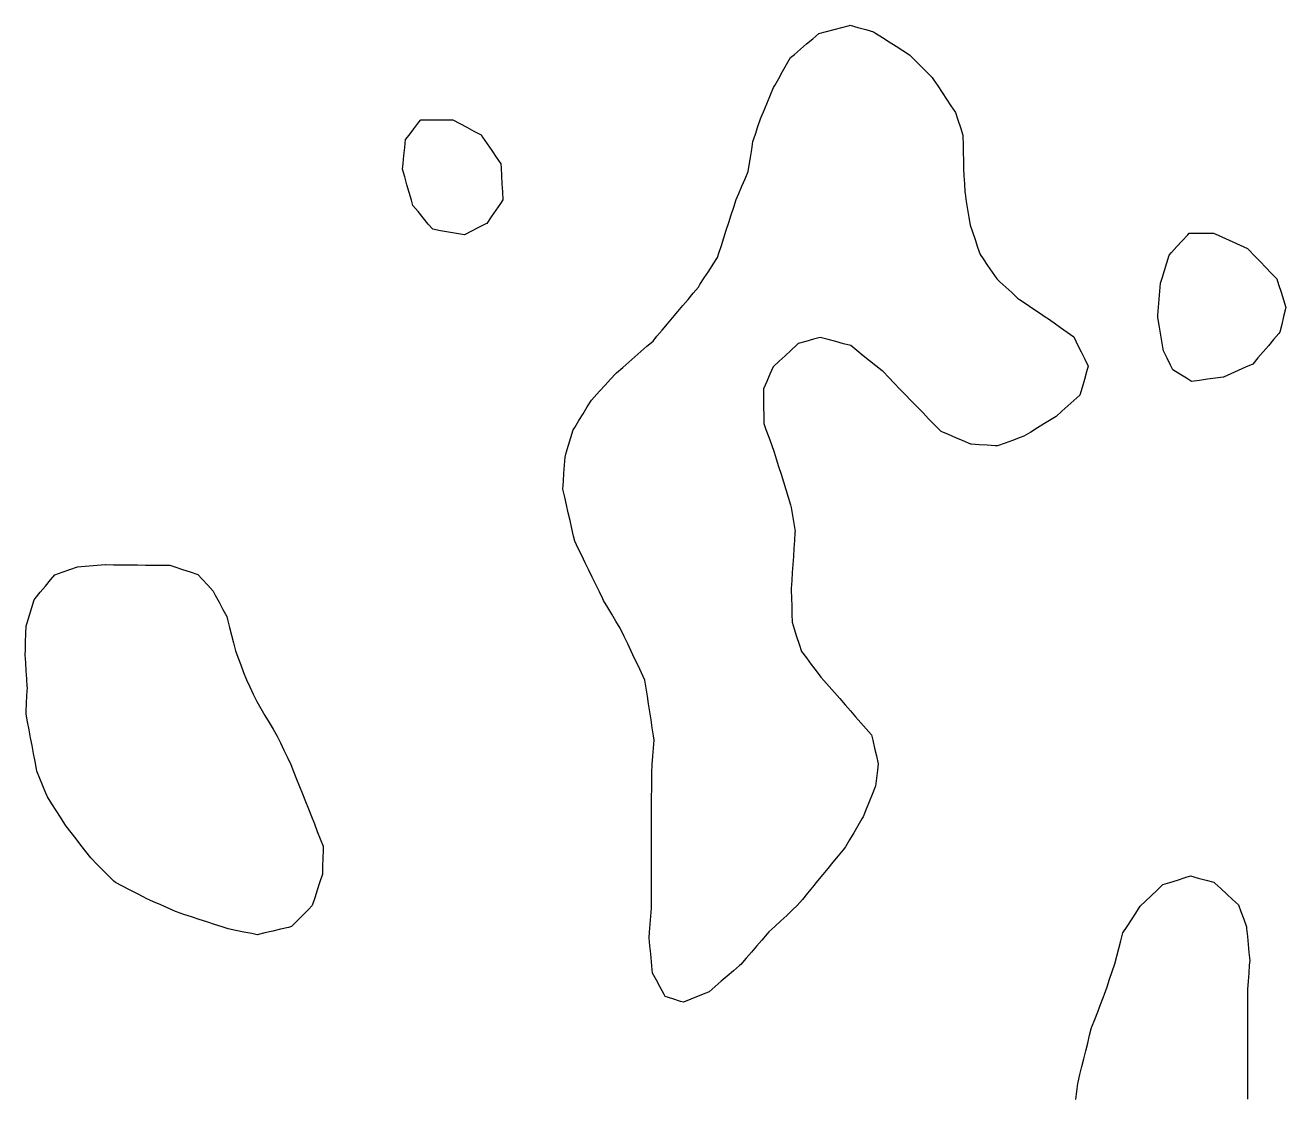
# Model space of a CAD drawing. Header units: millimetres. Extents: x 230 to 3347, y 514 to 5196.
# Drawn here: x 1375.4 to 1532.1, y 1778.9 to 1912.2 of the extents above; entities that cross this region are included whole.
import ezdxf

# ---------------------------------------------------------------- set-up
doc = ezdxf.new("R2010")
doc.units = ezdxf.units.MM
for name, color, linetype in [('ALL_HOLES', 1, 'Continuous'), ('OUTLINE_ISLAND_01_HOLE_24', 1, 'Continuous'), ('OUTLINE_ISLAND_01_HOLE_39', 1, 'Continuous'), ('OUTLINE_ISLAND_01_HOLE_45', 1, 'Continuous'), ('OUTLINE_ISLAND_01_HOLE_51', 1, 'Continuous'), ('OUTLINE_ISLAND_01_HOLE_54', 1, 'Continuous')]:
    doc.layers.add(name, color=color, linetype=linetype)

msp = doc.modelspace()

# ---------------------------------------------------------------- linework, layer by layer
at = {"layer": 'ALL_HOLES'}
for points in [[(1477.9541, 1912.1526), (1478.9156, 1911.8778), (1479.8771, 1911.6031), (1480.8387, 1911.3284), (1481.1182, 1911.1503), (1481.9616, 1910.6129), (1482.8049, 1910.0755), (1483.6482, 1909.5381), (1484.4916, 1909.0008), (1485.3349, 1908.4634), (1486.0342, 1907.7648), (1486.7417, 1907.0581), (1487.4492, 1906.3514), (1488.1567, 1905.6446), (1488.281, 1905.4556), (1488.8303, 1904.6199), (1489.3796, 1903.7843), (1489.9289, 1902.9487), (1490.4782, 1902.1131), (1491.0276, 1901.2775), (1491.3307, 1900.3786), (1491.6502, 1899.431), (1491.9697, 1898.4834), (1491.9737, 1898.3026), (1491.9954, 1897.3028), (1492.0172, 1896.3031), (1492.039, 1895.3033), (1492.0608, 1894.3035), (1492.1017, 1893.4282), (1492.1484, 1892.4293), (1492.1951, 1891.4304), (1492.231, 1891.212), (1492.3933, 1890.2253), (1492.5557, 1889.2385), (1492.718, 1888.2518), (1492.8803, 1887.265), (1493.1576, 1886.4528), (1493.4808, 1885.5064), (1493.8039, 1884.56), (1494.127, 1883.6137), (1494.4812, 1883.0948), (1495.0449, 1882.2688), (1495.6086, 1881.4429), (1496.1724, 1880.6169), (1496.569, 1880.2478), (1497.301, 1879.5665), (1498.0331, 1878.8852), (1498.7651, 1878.2039), (1499.0042, 1878.0431), (1499.8339, 1877.4849), (1500.6636, 1876.9267), (1501.4933, 1876.3686), (1502.323, 1875.8104), (1502.4916, 1875.6911), (1503.3078, 1875.1134), (1504.1241, 1874.5357), (1504.9403, 1873.958), (1505.7566, 1873.3803), (1505.7914, 1873.31), (1506.2353, 1872.4139), (1506.6792, 1871.5179), (1507.1232, 1870.6218), (1507.5671, 1869.7258), (1507.3596, 1869.0204), (1507.0773, 1868.0611), (1506.795, 1867.1018), (1506.5127, 1866.1424), (1505.7789, 1865.4836), (1505.0348, 1864.8156), (1504.2906, 1864.1475), (1503.5465, 1863.4795), (1502.9571, 1863.1167), (1502.1055, 1862.5926), (1501.2538, 1862.0685), (1500.4022, 1861.5444), (1499.5505, 1861.0203), (1499.0878, 1860.8518), (1498.1482, 1860.5096), (1497.2085, 1860.1675), (1496.2689, 1859.8253), (1495.9911, 1859.8423), (1494.9929, 1859.9033), (1493.9948, 1859.9643), (1492.9967, 1860.0252), (1492.9368, 1860.0508), (1492.0172, 1860.4435), (1491.0975, 1860.8362), (1490.1778, 1861.2289), (1489.2582, 1861.6216), (1489.1078, 1861.7752), (1488.4081, 1862.4897), (1487.7085, 1863.2042), (1487.0089, 1863.9187), (1486.3092, 1864.6332), (1485.6096, 1865.3477), (1485.5117, 1865.4498), (1484.8199, 1866.1719), (1484.1281, 1866.894), (1483.4363, 1867.6161), (1482.7445, 1868.3382), (1482.0527, 1869.0602), (1481.9168, 1869.1692), (1481.1364, 1869.7944), (1480.356, 1870.4197), (1479.5755, 1871.045), (1478.7951, 1871.6702), (1478.0147, 1872.2955), (1477.1241, 1872.5352), (1476.1585, 1872.7952), (1475.1928, 1873.0551), (1474.2272, 1873.315), (1473.3997, 1873.0852), (1472.4362, 1872.8176), (1471.4727, 1872.5499), (1471.3041, 1872.3923), (1470.5739, 1871.7091), (1469.8437, 1871.0259), (1469.1134, 1870.3427), (1468.3832, 1869.6595), (1467.9742, 1868.7518), (1467.5634, 1867.84), (1467.1526, 1866.9283), (1467.1562, 1866.6206), (1467.1676, 1865.6206), (1467.1791, 1864.6207), (1467.1905, 1863.6208), (1467.202, 1862.6208), (1467.479, 1861.8564), (1467.8197, 1860.9162), (1468.1604, 1859.976), (1468.5011, 1859.0358), (1468.7568, 1858.2122), (1469.0534, 1857.2571), (1469.3499, 1856.3021), (1469.6464, 1855.3471), (1469.9429, 1854.392), (1470.2394, 1853.437), (1470.5359, 1852.482), (1470.5923, 1852.1465), (1470.7582, 1851.1604), (1470.9241, 1850.1742), (1471.0901, 1849.1881), (1471.0818, 1849.064), (1471.0155, 1848.0662), (1470.9491, 1847.0684), (1470.8828, 1846.0706), (1470.8164, 1845.0728), (1470.75, 1844.075), (1470.6837, 1843.0772), (1470.6173, 1842.0794), (1470.6223, 1841.8908), (1470.6486, 1840.8912), (1470.6749, 1839.8915), (1470.7012, 1838.8919), (1470.7276, 1837.8922), (1470.9873, 1837.0827), (1471.2928, 1836.1305), (1471.5983, 1835.1783), (1471.9039, 1834.2261), (1472.5023, 1833.4393), (1473.1076, 1832.6433), (1473.7129, 1831.8474), (1474.3183, 1831.0514), (1474.676, 1830.6425), (1475.3346, 1829.89), (1475.9931, 1829.1374), (1476.6516, 1828.3848), (1477.3102, 1827.6323), (1477.9687, 1826.8797), (1478.6272, 1826.1272), (1479.2857, 1825.3746), (1479.9443, 1824.6221), (1480.6028, 1823.8695), (1480.7587, 1823.2016), (1480.9861, 1822.2278), (1481.2134, 1821.2539), (1481.4408, 1820.2801), (1481.3389, 1819.4654), (1481.2147, 1818.4731), (1481.0905, 1817.4809), (1481.0566, 1817.3969), (1480.6814, 1816.4699), (1480.3063, 1815.543), (1479.9312, 1814.616), (1479.5561, 1813.689), (1479.3983, 1813.4199), (1478.8926, 1812.5572), (1478.3869, 1811.6946), (1477.8811, 1810.8319), (1477.3754, 1809.9692), (1477.069, 1809.5949), (1476.4355, 1808.8211), (1475.802, 1808.0474), (1475.1686, 1807.2736), (1474.5351, 1806.4998), (1473.9017, 1805.7261), (1473.2682, 1804.9523), (1472.6347, 1804.1785), (1472.0013, 1803.4047), (1471.3678, 1802.631), (1470.7867, 1802.0944), (1470.052, 1801.4161), (1469.3173, 1800.7377), (1468.5825, 1800.0594), (1467.8478, 1799.381), (1467.6174, 1799.1141), (1466.9641, 1798.357), (1466.3107, 1797.6), (1465.6574, 1796.8429), (1465.004, 1796.0858), (1464.3507, 1795.3288), (1464.18, 1795.1812), (1463.4235, 1794.5272), (1462.667, 1793.8731), (1461.9106, 1793.2191), (1461.1541, 1792.565), (1460.3977, 1791.911), (1459.9809, 1791.7415), (1459.0546, 1791.3647), (1458.1283, 1790.988), (1457.202, 1790.6112), (1456.8458, 1790.7254), (1455.8936, 1791.0308), (1454.9413, 1791.3361), (1454.8004, 1791.596), (1454.3239, 1792.4752), (1453.8473, 1793.3543), (1453.3708, 1794.2335), (1453.3312, 1794.6525), (1453.2374, 1795.6481), (1453.1435, 1796.6437), (1453.0496, 1797.6393), (1452.9557, 1798.6349), (1453.0109, 1799.3243), (1453.0908, 1800.3211), (1453.1706, 1801.318), (1453.2504, 1802.3148), (1453.251, 1803.1599), (1453.2517, 1804.1599), (1453.2524, 1805.1599), (1453.2531, 1806.1598), (1453.2538, 1807.1598), (1453.2545, 1808.1598), (1453.2552, 1809.1598), (1453.2559, 1810.1598), (1453.2566, 1811.1598), (1453.2573, 1812.1598), (1453.258, 1813.1598), (1453.2587, 1814.1598), (1453.2593, 1815.1598), (1453.26, 1816.1598), (1453.2607, 1817.1598), (1453.2614, 1818.1598), (1453.2621, 1819.1598), (1453.2662, 1819.2136), (1453.3412, 1820.2108), (1453.4163, 1821.208), (1453.4913, 1822.2052), (1453.5664, 1823.2024), (1453.4806, 1823.7639), (1453.3296, 1824.7524), (1453.1786, 1825.7409), (1453.0276, 1826.7295), (1452.8766, 1827.718), (1452.7256, 1828.7065), (1452.5746, 1829.6951), (1452.4236, 1830.6836), (1451.9956, 1831.5827), (1451.5658, 1832.4856), (1451.1361, 1833.3885), (1450.7063, 1834.2914), (1450.2765, 1835.1944), (1449.8467, 1836.0973), (1449.4169, 1837.0002), (1449.326, 1837.1532), (1448.8152, 1838.0129), (1448.3044, 1838.8726), (1447.7936, 1839.7323), (1447.2828, 1840.592), (1447.1902, 1840.7823), (1446.7527, 1841.6815), (1446.3152, 1842.5807), (1445.8777, 1843.4799), (1445.4402, 1844.3791), (1445.0027, 1845.2784), (1444.5652, 1846.1776), (1444.1277, 1847.0768), (1443.6902, 1847.976), (1443.5546, 1848.5732), (1443.3332, 1849.5483), (1443.1117, 1850.5235), (1442.8902, 1851.4987), (1442.6688, 1852.4739), (1442.4473, 1853.449), (1442.2259, 1854.4242), (1442.2272, 1854.4448), (1442.2911, 1855.4428), (1442.355, 1856.4408), (1442.4188, 1857.4387), (1442.4827, 1858.4367), (1442.6356, 1858.9433), (1442.9244, 1859.9006), (1443.2132, 1860.858), (1443.5021, 1861.8154), (1443.6869, 1862.1173), (1444.209, 1862.9701), (1444.7311, 1863.823), (1445.2533, 1864.6758), (1445.7754, 1865.5287), (1446.1082, 1865.8923), (1446.7834, 1866.63), (1447.4585, 1867.3677), (1448.1337, 1868.1054), (1448.8088, 1868.8431), (1448.9031, 1868.9252), (1449.6571, 1869.582), (1450.4111, 1870.2389), (1451.1651, 1870.8958), (1451.9191, 1871.5526), (1452.6731, 1872.2095), (1453.4271, 1872.8664), (1453.9238, 1873.4578), (1454.567, 1874.2235), (1455.2101, 1874.9893), (1455.8533, 1875.755), (1456.4964, 1876.5208), (1457.1395, 1877.2865), (1457.7827, 1878.0523), (1458.4258, 1878.818), (1459.0689, 1879.5838), (1459.2666, 1879.8899), (1459.8091, 1880.73), (1460.3516, 1881.57), (1460.8942, 1882.4101), (1461.4367, 1883.2501), (1461.618, 1883.8074), (1461.9273, 1884.7584), (1462.2367, 1885.7093), (1462.546, 1886.6603), (1462.8554, 1887.6112), (1463.1647, 1888.5622), (1463.4741, 1889.5131), (1463.7834, 1890.4641), (1464.096, 1891.2024), (1464.4858, 1892.1233), (1464.8757, 1893.0441), (1465.2655, 1893.965), (1465.3859, 1894.7223), (1465.5429, 1895.7099), (1465.6999, 1896.6974), (1465.8569, 1897.685), (1466.1651, 1898.6127), (1466.4804, 1899.5617), (1466.7957, 1900.5107), (1466.8873, 1900.7296), (1467.2734, 1901.652), (1467.6595, 1902.5745), (1468.0457, 1903.4969), (1468.4318, 1904.4194), (1468.5627, 1904.6492), (1469.0576, 1905.5182), (1469.5525, 1906.3871), (1470.0474, 1907.2561), (1470.5423, 1908.125), (1471.0128, 1908.5254), (1471.7744, 1909.1734), (1472.5359, 1909.8215), (1473.2975, 1910.4696), (1474.0591, 1911.1177), (1474.9852, 1911.3637), (1475.9517, 1911.6205), (1476.9181, 1911.8773), (1477.8846, 1912.1341)], [(1424.5403, 1900.3947), (1425.5403, 1900.3947), (1426.5403, 1900.3947), (1427.5403, 1900.3947), (1428.5403, 1900.3947), (1429.3936, 1899.9361), (1430.2744, 1899.4626), (1431.1552, 1898.9892), (1432.0361, 1898.5158), (1432.2382, 1898.2218), (1432.8047, 1897.3978), (1433.3713, 1896.5738), (1433.9378, 1895.7498), (1434.5044, 1894.9258), (1434.533, 1894.424), (1434.5899, 1893.4256), (1434.6468, 1892.4273), (1434.7037, 1891.4289), (1434.7606, 1890.4305), (1434.4501, 1889.9772), (1433.8851, 1889.1522), (1433.32, 1888.3271), (1432.7549, 1887.5021), (1432.6339, 1887.44), (1431.7443, 1886.9834), (1430.8546, 1886.5268), (1429.965, 1886.0702), (1429.9649, 1886.0702), (1428.9801, 1886.2437), (1427.9953, 1886.4172), (1427.0104, 1886.5908), (1426.0256, 1886.7643), (1425.4798, 1887.4239), (1424.8424, 1888.1944), (1424.2049, 1888.9648), (1423.5674, 1889.7353), (1423.3785, 1890.3902), (1423.1014, 1891.351), (1422.8242, 1892.3119), (1422.5471, 1893.2727), (1422.27, 1894.2335), (1422.3446, 1894.9358), (1422.4502, 1895.9302), (1422.5559, 1896.9246), (1422.6615, 1897.919), (1423.0884, 1898.4815), (1423.6929, 1899.2781), (1424.2974, 1900.0747)], [(1520.1143, 1886.2854), (1521.1143, 1886.2854), (1522.1143, 1886.2854), (1523.1143, 1886.2854), (1523.6995, 1886.0243), (1524.6127, 1885.6169), (1525.5259, 1885.2094), (1526.4392, 1884.802), (1527.3524, 1884.3945), (1527.5477, 1884.1921), (1528.242, 1883.4725), (1528.9364, 1882.7528), (1529.6307, 1882.0331), (1530.325, 1881.3135), (1531.0194, 1880.5938), (1531.2379, 1879.8872), (1531.5334, 1878.9318), (1531.8288, 1877.9765), (1532.1243, 1877.0211), (1532.0896, 1876.8771), (1531.8554, 1875.9049), (1531.6213, 1874.9327), (1531.3871, 1873.9605), (1531.2567, 1873.8072), (1530.6084, 1873.0458), (1529.9602, 1872.2844), (1529.3119, 1871.523), (1528.6636, 1870.7616), (1528.0154, 1870.0002), (1527.1113, 1869.5974), (1526.1978, 1869.1905), (1525.2843, 1868.7835), (1524.3709, 1868.3766), (1524.3534, 1868.3743), (1523.3622, 1868.2421), (1522.371, 1868.1098), (1521.3798, 1867.9776), (1520.3885, 1867.8454), (1519.7753, 1868.2291), (1518.9276, 1868.7595), (1518.0799, 1869.29), (1517.8051, 1869.8521), (1517.3659, 1870.7505), (1516.9267, 1871.6489), (1516.8883, 1871.8719), (1516.7184, 1872.8573), (1516.5485, 1873.8428), (1516.3786, 1874.8282), (1516.2087, 1875.8137), (1516.23, 1876.0725), (1516.3121, 1877.0691), (1516.3942, 1878.0657), (1516.4762, 1879.0624), (1516.5583, 1880.059), (1516.7442, 1880.6832), (1517.0297, 1881.6416), (1517.3152, 1882.6), (1517.6007, 1883.5583), (1517.8942, 1883.8767), (1518.5719, 1884.612), (1519.2497, 1885.3474), (1519.9274, 1886.0827)], [(1379.0207, 1843.7894), (1379.9645, 1844.1197), (1380.9084, 1844.4501), (1381.8522, 1844.7805), (1382.2916, 1844.8157), (1383.2884, 1844.8958), (1384.2852, 1844.9758), (1385.282, 1845.0559), (1385.3175, 1845.0555), (1386.3174, 1845.0446), (1387.3173, 1845.0338), (1388.3173, 1845.0229), (1389.3172, 1845.0121), (1390.3172, 1845.0012), (1391.3171, 1844.9904), (1392.317, 1844.9795), (1393.317, 1844.9687), (1393.9673, 1844.7601), (1394.9195, 1844.4546), (1395.8717, 1844.1492), (1396.8239, 1843.8437), (1397.3766, 1843.2352), (1398.0489, 1842.495), (1398.7212, 1841.7547), (1398.9911, 1841.2504), (1399.4629, 1840.3687), (1399.9348, 1839.487), (1400.4066, 1838.6054), (1400.5063, 1838.2155), (1400.7538, 1837.2466), (1401.0014, 1836.2778), (1401.249, 1835.3089), (1401.4966, 1834.34), (1401.8037, 1833.5247), (1402.1562, 1832.5889), (1402.5087, 1831.6531), (1402.8612, 1830.7173), (1403.277, 1829.8426), (1403.7064, 1828.9394), (1404.1357, 1828.0363), (1404.1511, 1828.0102), (1404.6595, 1827.1491), (1405.168, 1826.288), (1405.6764, 1825.4269), (1406.1848, 1824.5658), (1406.6933, 1823.7047), (1407.089, 1822.8776), (1407.5206, 1821.9755), (1407.9523, 1821.0735), (1408.3839, 1820.1714), (1408.7263, 1819.3096), (1409.0955, 1818.3803), (1409.4648, 1817.4509), (1409.834, 1816.5216), (1410.2033, 1815.5923), (1410.5725, 1814.6629), (1410.9418, 1813.7336), (1411.311, 1812.8043), (1411.6803, 1811.8749), (1412.0495, 1810.9456), (1412.4188, 1810.0163), (1412.4036, 1809.5465), (1412.3714, 1808.547), (1412.3392, 1807.5475), (1412.307, 1806.548), (1412.2726, 1806.4414), (1411.9651, 1805.4898), (1411.6576, 1804.5382), (1411.3501, 1803.5867), (1411.0427, 1802.6351), (1410.5882, 1802.1718), (1409.888, 1801.4578), (1409.1878, 1800.7439), (1408.4875, 1800.03), (1408.0818, 1799.9341), (1407.1086, 1799.7043), (1406.1354, 1799.4745), (1405.1621, 1799.2446), (1404.1889, 1799.0148), (1403.5196, 1799.1486), (1402.539, 1799.3446), (1401.5584, 1799.5406), (1400.5778, 1799.7367), (1399.8459, 1799.9776), (1398.896, 1800.2903), (1397.9462, 1800.603), (1396.9963, 1800.9157), (1396.0465, 1801.2284), (1395.0966, 1801.5411), (1394.1468, 1801.8538), (1394.0496, 1801.8973), (1393.1369, 1802.3059), (1392.2242, 1802.7145), (1391.3115, 1803.1231), (1390.3987, 1803.5317), (1390.1211, 1803.6737), (1389.2308, 1804.129), (1388.3404, 1804.5843), (1387.4501, 1805.0396), (1386.5598, 1805.4949), (1386.3712, 1805.6844), (1385.6658, 1806.3932), (1384.9603, 1807.1019), (1384.2549, 1807.8107), (1383.5494, 1808.5194), (1383.5146, 1808.5643), (1382.901, 1809.354), (1382.2875, 1810.1437), (1381.674, 1810.9333), (1381.0604, 1811.723), (1380.4469, 1812.5127), (1380.2754, 1812.7806), (1379.7364, 1813.6229), (1379.1974, 1814.4652), (1378.6584, 1815.3075), (1378.1194, 1816.1498), (1377.9335, 1816.6042), (1377.5549, 1817.5298), (1377.1763, 1818.4553), (1376.7977, 1819.3809), (1376.7574, 1819.5938), (1376.5715, 1820.5763), (1376.3855, 1821.5589), (1376.1996, 1822.5415), (1376.0137, 1823.524), (1375.8277, 1824.5066), (1375.6418, 1825.4891), (1375.4558, 1826.4717), (1375.4704, 1826.7703), (1375.5191, 1827.7691), (1375.5677, 1828.768), (1375.6164, 1829.7668), (1375.6113, 1829.8444), (1375.5461, 1830.8423), (1375.4808, 1831.8402), (1375.4155, 1832.838), (1375.3503, 1833.8359), (1375.3712, 1834.4554), (1375.4049, 1835.4548), (1375.4387, 1836.4543), (1375.4724, 1837.4537), (1375.5802, 1837.8127), (1375.8679, 1838.7704), (1376.1556, 1839.7282), (1376.4433, 1840.6859), (1376.5806, 1840.8512), (1377.2194, 1841.6205), (1377.8583, 1842.3898), (1378.4972, 1843.1591)]]:
    msp.add_lwpolyline(points, close=True, dxfattribs=at)
msp.add_lwpolyline([(1506.0075, 1778.511), (1506.1259, 1779.504), (1506.2444, 1780.497), (1506.2891, 1780.6776), (1506.5291, 1781.6484), (1506.7691, 1782.6192), (1507.0091, 1783.5899), (1507.2492, 1784.5607), (1507.4892, 1785.5315), (1507.7292, 1786.5023), (1507.9692, 1787.473), (1508.0008, 1787.5535), (1508.3659, 1788.4845), (1508.7309, 1789.4155), (1509.096, 1790.3465), (1509.4611, 1791.2774), (1509.5728, 1791.6041), (1509.8964, 1792.5502), (1510.22, 1793.4964), (1510.5436, 1794.4426), (1510.8672, 1795.3888), (1511.1133, 1796.3301), (1511.3661, 1797.2976), (1511.619, 1798.2651), (1511.8719, 1799.2326), (1512.3885, 1800.0338), (1512.9305, 1800.8742), (1513.4724, 1801.7146), (1514.0144, 1802.555), (1514.6678, 1803.1772), (1515.392, 1803.8668), (1516.1161, 1804.5564), (1516.8403, 1805.246), (1517.6854, 1805.5128), (1518.639, 1805.8138), (1519.5926, 1806.1148), (1520.2821, 1806.3324), (1521.2469, 1806.0693), (1522.2117, 1805.8062), (1523.1764, 1805.543), (1523.3012, 1805.4281), (1524.0365, 1804.7503), (1524.7718, 1804.0726), (1525.5071, 1803.3948), (1526.2424, 1802.7171), (1526.5463, 1801.889), (1526.8909, 1800.9502), (1527.2356, 1800.0115), (1527.2562, 1799.794), (1527.3509, 1798.7985), (1527.4456, 1797.803), (1527.5402, 1796.8075), (1527.6349, 1795.812), (1527.5894, 1795.2131), (1527.5137, 1794.216), (1527.438, 1793.2188), (1527.3623, 1792.2217), (1527.3616, 1791.5573), (1527.3606, 1790.5573), (1527.3596, 1789.5573), (1527.3586, 1788.5573), (1527.3576, 1787.5573), (1527.3565, 1786.5573), (1527.3555, 1785.5573), (1527.3545, 1784.5573), (1527.3535, 1783.5573), (1527.3525, 1782.5573), (1527.3515, 1781.5573), (1527.3505, 1780.5573), (1527.3494, 1779.5573), (1527.3484, 1778.5573)], dxfattribs=at)
at = {"layer": 'OUTLINE_ISLAND_01_HOLE_24'}
msp.add_lwpolyline([(1506.0075, 1778.511), (1506.1259, 1779.504), (1506.2444, 1780.497), (1506.2891, 1780.6776), (1506.5291, 1781.6484), (1506.7691, 1782.6192), (1507.0091, 1783.5899), (1507.2492, 1784.5607), (1507.4892, 1785.5315), (1507.7292, 1786.5023), (1507.9692, 1787.473), (1508.0008, 1787.5535), (1508.3659, 1788.4845), (1508.7309, 1789.4155), (1509.096, 1790.3465), (1509.4611, 1791.2774), (1509.5728, 1791.6041), (1509.8964, 1792.5502), (1510.22, 1793.4964), (1510.5436, 1794.4426), (1510.8672, 1795.3888), (1511.1133, 1796.3301), (1511.3661, 1797.2976), (1511.619, 1798.2651), (1511.8719, 1799.2326), (1512.3885, 1800.0338), (1512.9305, 1800.8742), (1513.4724, 1801.7146), (1514.0144, 1802.555), (1514.6678, 1803.1772), (1515.392, 1803.8668), (1516.1161, 1804.5564), (1516.8403, 1805.246), (1517.6854, 1805.5128), (1518.639, 1805.8138), (1519.5926, 1806.1148), (1520.2821, 1806.3324), (1521.2469, 1806.0693), (1522.2117, 1805.8062), (1523.1764, 1805.543), (1523.3012, 1805.4281), (1524.0365, 1804.7503), (1524.7718, 1804.0726), (1525.5071, 1803.3948), (1526.2424, 1802.7171), (1526.5463, 1801.889), (1526.8909, 1800.9502), (1527.2356, 1800.0115), (1527.2562, 1799.794), (1527.3509, 1798.7985), (1527.4456, 1797.803), (1527.5402, 1796.8075), (1527.6349, 1795.812), (1527.5894, 1795.2131), (1527.5137, 1794.216), (1527.438, 1793.2188), (1527.3623, 1792.2217), (1527.3616, 1791.5573), (1527.3606, 1790.5573), (1527.3596, 1789.5573), (1527.3586, 1788.5573), (1527.3576, 1787.5573), (1527.3565, 1786.5573), (1527.3555, 1785.5573), (1527.3545, 1784.5573), (1527.3535, 1783.5573), (1527.3525, 1782.5573), (1527.3515, 1781.5573), (1527.3505, 1780.5573), (1527.3494, 1779.5573), (1527.3484, 1778.5573)], dxfattribs=at)
at = {"layer": 'OUTLINE_ISLAND_01_HOLE_39'}
msp.add_lwpolyline([(1379.0207, 1843.7894), (1379.9645, 1844.1197), (1380.9084, 1844.4501), (1381.8522, 1844.7805), (1382.2916, 1844.8157), (1383.2884, 1844.8958), (1384.2852, 1844.9758), (1385.282, 1845.0559), (1385.3175, 1845.0555), (1386.3174, 1845.0446), (1387.3173, 1845.0338), (1388.3173, 1845.0229), (1389.3172, 1845.0121), (1390.3172, 1845.0012), (1391.3171, 1844.9904), (1392.317, 1844.9795), (1393.317, 1844.9687), (1393.9673, 1844.7601), (1394.9195, 1844.4546), (1395.8717, 1844.1492), (1396.8239, 1843.8437), (1397.3766, 1843.2352), (1398.0489, 1842.495), (1398.7212, 1841.7547), (1398.9911, 1841.2504), (1399.4629, 1840.3687), (1399.9348, 1839.487), (1400.4066, 1838.6054), (1400.5063, 1838.2155), (1400.7538, 1837.2466), (1401.0014, 1836.2778), (1401.249, 1835.3089), (1401.4966, 1834.34), (1401.8037, 1833.5247), (1402.1562, 1832.5889), (1402.5087, 1831.6531), (1402.8612, 1830.7173), (1403.277, 1829.8426), (1403.7064, 1828.9394), (1404.1357, 1828.0363), (1404.1511, 1828.0102), (1404.6595, 1827.1491), (1405.168, 1826.288), (1405.6764, 1825.4269), (1406.1848, 1824.5658), (1406.6933, 1823.7047), (1407.089, 1822.8776), (1407.5206, 1821.9755), (1407.9523, 1821.0735), (1408.3839, 1820.1714), (1408.7263, 1819.3096), (1409.0955, 1818.3803), (1409.4648, 1817.4509), (1409.834, 1816.5216), (1410.2033, 1815.5923), (1410.5725, 1814.6629), (1410.9418, 1813.7336), (1411.311, 1812.8043), (1411.6803, 1811.8749), (1412.0495, 1810.9456), (1412.4188, 1810.0163), (1412.4036, 1809.5465), (1412.3714, 1808.547), (1412.3392, 1807.5475), (1412.307, 1806.548), (1412.2726, 1806.4414), (1411.9651, 1805.4898), (1411.6576, 1804.5382), (1411.3501, 1803.5867), (1411.0427, 1802.6351), (1410.5882, 1802.1718), (1409.888, 1801.4578), (1409.1878, 1800.7439), (1408.4875, 1800.03), (1408.0818, 1799.9341), (1407.1086, 1799.7043), (1406.1354, 1799.4745), (1405.1621, 1799.2446), (1404.1889, 1799.0148), (1403.5196, 1799.1486), (1402.539, 1799.3446), (1401.5584, 1799.5406), (1400.5778, 1799.7367), (1399.8459, 1799.9776), (1398.896, 1800.2903), (1397.9462, 1800.603), (1396.9963, 1800.9157), (1396.0465, 1801.2284), (1395.0966, 1801.5411), (1394.1468, 1801.8538), (1394.0496, 1801.8973), (1393.1369, 1802.3059), (1392.2242, 1802.7145), (1391.3115, 1803.1231), (1390.3987, 1803.5317), (1390.1211, 1803.6737), (1389.2308, 1804.129), (1388.3404, 1804.5843), (1387.4501, 1805.0396), (1386.5598, 1805.4949), (1386.3712, 1805.6844), (1385.6658, 1806.3932), (1384.9603, 1807.1019), (1384.2549, 1807.8107), (1383.5494, 1808.5194), (1383.5146, 1808.5643), (1382.901, 1809.354), (1382.2875, 1810.1437), (1381.674, 1810.9333), (1381.0604, 1811.723), (1380.4469, 1812.5127), (1380.2754, 1812.7806), (1379.7364, 1813.6229), (1379.1974, 1814.4652), (1378.6584, 1815.3075), (1378.1194, 1816.1498), (1377.9335, 1816.6042), (1377.5549, 1817.5298), (1377.1763, 1818.4553), (1376.7977, 1819.3809), (1376.7574, 1819.5938), (1376.5715, 1820.5763), (1376.3855, 1821.5589), (1376.1996, 1822.5415), (1376.0137, 1823.524), (1375.8277, 1824.5066), (1375.6418, 1825.4891), (1375.4558, 1826.4717), (1375.4704, 1826.7703), (1375.5191, 1827.7691), (1375.5677, 1828.768), (1375.6164, 1829.7668), (1375.6113, 1829.8444), (1375.5461, 1830.8423), (1375.4808, 1831.8402), (1375.4155, 1832.838), (1375.3503, 1833.8359), (1375.3712, 1834.4554), (1375.4049, 1835.4548), (1375.4387, 1836.4543), (1375.4724, 1837.4537), (1375.5802, 1837.8127), (1375.8679, 1838.7704), (1376.1556, 1839.7282), (1376.4433, 1840.6859), (1376.5806, 1840.8512), (1377.2194, 1841.6205), (1377.8583, 1842.3898), (1378.4972, 1843.1591)], close=True, dxfattribs=at)
at = {"layer": 'OUTLINE_ISLAND_01_HOLE_45'}
msp.add_lwpolyline([(1520.1143, 1886.2854), (1521.1143, 1886.2854), (1522.1143, 1886.2854), (1523.1143, 1886.2854), (1523.6995, 1886.0243), (1524.6127, 1885.6169), (1525.5259, 1885.2094), (1526.4392, 1884.802), (1527.3524, 1884.3945), (1527.5477, 1884.1921), (1528.242, 1883.4725), (1528.9364, 1882.7528), (1529.6307, 1882.0331), (1530.325, 1881.3135), (1531.0194, 1880.5938), (1531.2379, 1879.8872), (1531.5334, 1878.9318), (1531.8288, 1877.9765), (1532.1243, 1877.0211), (1532.0896, 1876.8771), (1531.8554, 1875.9049), (1531.6213, 1874.9327), (1531.3871, 1873.9605), (1531.2567, 1873.8072), (1530.6084, 1873.0458), (1529.9602, 1872.2844), (1529.3119, 1871.523), (1528.6636, 1870.7616), (1528.0154, 1870.0002), (1527.1113, 1869.5974), (1526.1978, 1869.1905), (1525.2843, 1868.7835), (1524.3709, 1868.3766), (1524.3534, 1868.3743), (1523.3622, 1868.2421), (1522.371, 1868.1098), (1521.3798, 1867.9776), (1520.3885, 1867.8454), (1519.7753, 1868.2291), (1518.9276, 1868.7595), (1518.0799, 1869.29), (1517.8051, 1869.8521), (1517.3659, 1870.7505), (1516.9267, 1871.6489), (1516.8883, 1871.8719), (1516.7184, 1872.8573), (1516.5485, 1873.8428), (1516.3786, 1874.8282), (1516.2087, 1875.8137), (1516.23, 1876.0725), (1516.3121, 1877.0691), (1516.3942, 1878.0657), (1516.4762, 1879.0624), (1516.5583, 1880.059), (1516.7442, 1880.6832), (1517.0297, 1881.6416), (1517.3152, 1882.6), (1517.6007, 1883.5583), (1517.8942, 1883.8767), (1518.5719, 1884.612), (1519.2497, 1885.3474), (1519.9274, 1886.0827)], close=True, dxfattribs=at)
at = {"layer": 'OUTLINE_ISLAND_01_HOLE_51'}
msp.add_lwpolyline([(1424.5403, 1900.3947), (1425.5403, 1900.3947), (1426.5403, 1900.3947), (1427.5403, 1900.3947), (1428.5403, 1900.3947), (1429.3936, 1899.9361), (1430.2744, 1899.4626), (1431.1552, 1898.9892), (1432.0361, 1898.5158), (1432.2382, 1898.2218), (1432.8047, 1897.3978), (1433.3713, 1896.5738), (1433.9378, 1895.7498), (1434.5044, 1894.9258), (1434.533, 1894.424), (1434.5899, 1893.4256), (1434.6468, 1892.4273), (1434.7037, 1891.4289), (1434.7606, 1890.4305), (1434.4501, 1889.9772), (1433.8851, 1889.1522), (1433.32, 1888.3271), (1432.7549, 1887.5021), (1432.6339, 1887.44), (1431.7443, 1886.9834), (1430.8546, 1886.5268), (1429.965, 1886.0702), (1429.9649, 1886.0702), (1428.9801, 1886.2437), (1427.9953, 1886.4172), (1427.0104, 1886.5908), (1426.0256, 1886.7643), (1425.4798, 1887.4239), (1424.8424, 1888.1944), (1424.2049, 1888.9648), (1423.5674, 1889.7353), (1423.3785, 1890.3902), (1423.1014, 1891.351), (1422.8242, 1892.3119), (1422.5471, 1893.2727), (1422.27, 1894.2335), (1422.3446, 1894.9358), (1422.4502, 1895.9302), (1422.5559, 1896.9246), (1422.6615, 1897.919), (1423.0884, 1898.4815), (1423.6929, 1899.2781), (1424.2974, 1900.0747)], close=True, dxfattribs=at)
at = {"layer": 'OUTLINE_ISLAND_01_HOLE_54'}
msp.add_lwpolyline([(1477.9541, 1912.1526), (1478.9156, 1911.8778), (1479.8771, 1911.6031), (1480.8387, 1911.3284), (1481.1182, 1911.1503), (1481.9616, 1910.6129), (1482.8049, 1910.0755), (1483.6482, 1909.5381), (1484.4916, 1909.0008), (1485.3349, 1908.4634), (1486.0342, 1907.7648), (1486.7417, 1907.0581), (1487.4492, 1906.3514), (1488.1567, 1905.6446), (1488.281, 1905.4556), (1488.8303, 1904.6199), (1489.3796, 1903.7843), (1489.9289, 1902.9487), (1490.4782, 1902.1131), (1491.0276, 1901.2775), (1491.3307, 1900.3786), (1491.6502, 1899.431), (1491.9697, 1898.4834), (1491.9737, 1898.3026), (1491.9954, 1897.3028), (1492.0172, 1896.3031), (1492.039, 1895.3033), (1492.0608, 1894.3035), (1492.1017, 1893.4282), (1492.1484, 1892.4293), (1492.1951, 1891.4304), (1492.231, 1891.212), (1492.3933, 1890.2253), (1492.5557, 1889.2385), (1492.718, 1888.2518), (1492.8803, 1887.265), (1493.1576, 1886.4528), (1493.4808, 1885.5064), (1493.8039, 1884.56), (1494.127, 1883.6137), (1494.4812, 1883.0948), (1495.0449, 1882.2688), (1495.6086, 1881.4429), (1496.1724, 1880.6169), (1496.569, 1880.2478), (1497.301, 1879.5665), (1498.0331, 1878.8852), (1498.7651, 1878.2039), (1499.0042, 1878.0431), (1499.8339, 1877.4849), (1500.6636, 1876.9267), (1501.4933, 1876.3686), (1502.323, 1875.8104), (1502.4916, 1875.6911), (1503.3078, 1875.1134), (1504.1241, 1874.5357), (1504.9403, 1873.958), (1505.7566, 1873.3803), (1505.7914, 1873.31), (1506.2353, 1872.4139), (1506.6792, 1871.5179), (1507.1232, 1870.6218), (1507.5671, 1869.7258), (1507.3596, 1869.0204), (1507.0773, 1868.0611), (1506.795, 1867.1018), (1506.5127, 1866.1424), (1505.7789, 1865.4836), (1505.0348, 1864.8156), (1504.2906, 1864.1475), (1503.5465, 1863.4795), (1502.9571, 1863.1167), (1502.1055, 1862.5926), (1501.2538, 1862.0685), (1500.4022, 1861.5444), (1499.5505, 1861.0203), (1499.0878, 1860.8518), (1498.1482, 1860.5096), (1497.2085, 1860.1675), (1496.2689, 1859.8253), (1495.9911, 1859.8423), (1494.9929, 1859.9033), (1493.9948, 1859.9643), (1492.9967, 1860.0252), (1492.9368, 1860.0508), (1492.0172, 1860.4435), (1491.0975, 1860.8362), (1490.1778, 1861.2289), (1489.2582, 1861.6216), (1489.1078, 1861.7752), (1488.4081, 1862.4897), (1487.7085, 1863.2042), (1487.0089, 1863.9187), (1486.3092, 1864.6332), (1485.6096, 1865.3477), (1485.5117, 1865.4498), (1484.8199, 1866.1719), (1484.1281, 1866.894), (1483.4363, 1867.6161), (1482.7445, 1868.3382), (1482.0527, 1869.0602), (1481.9168, 1869.1692), (1481.1364, 1869.7944), (1480.356, 1870.4197), (1479.5755, 1871.045), (1478.7951, 1871.6702), (1478.0147, 1872.2955), (1477.1241, 1872.5352), (1476.1585, 1872.7952), (1475.1928, 1873.0551), (1474.2272, 1873.315), (1473.3997, 1873.0852), (1472.4362, 1872.8176), (1471.4727, 1872.5499), (1471.3041, 1872.3923), (1470.5739, 1871.7091), (1469.8437, 1871.0259), (1469.1134, 1870.3427), (1468.3832, 1869.6595), (1467.9742, 1868.7518), (1467.5634, 1867.84), (1467.1526, 1866.9283), (1467.1562, 1866.6206), (1467.1676, 1865.6206), (1467.1791, 1864.6207), (1467.1905, 1863.6208), (1467.202, 1862.6208), (1467.479, 1861.8564), (1467.8197, 1860.9162), (1468.1604, 1859.976), (1468.5011, 1859.0358), (1468.7568, 1858.2122), (1469.0534, 1857.2571), (1469.3499, 1856.3021), (1469.6464, 1855.3471), (1469.9429, 1854.392), (1470.2394, 1853.437), (1470.5359, 1852.482), (1470.5923, 1852.1465), (1470.7582, 1851.1604), (1470.9241, 1850.1742), (1471.0901, 1849.1881), (1471.0818, 1849.064), (1471.0155, 1848.0662), (1470.9491, 1847.0684), (1470.8828, 1846.0706), (1470.8164, 1845.0728), (1470.75, 1844.075), (1470.6837, 1843.0772), (1470.6173, 1842.0794), (1470.6223, 1841.8908), (1470.6486, 1840.8912), (1470.6749, 1839.8915), (1470.7012, 1838.8919), (1470.7276, 1837.8922), (1470.9873, 1837.0827), (1471.2928, 1836.1305), (1471.5983, 1835.1783), (1471.9039, 1834.2261), (1472.5023, 1833.4393), (1473.1076, 1832.6433), (1473.7129, 1831.8474), (1474.3183, 1831.0514), (1474.676, 1830.6425), (1475.3346, 1829.89), (1475.9931, 1829.1374), (1476.6516, 1828.3848), (1477.3102, 1827.6323), (1477.9687, 1826.8797), (1478.6272, 1826.1272), (1479.2857, 1825.3746), (1479.9443, 1824.6221), (1480.6028, 1823.8695), (1480.7587, 1823.2016), (1480.9861, 1822.2278), (1481.2134, 1821.2539), (1481.4408, 1820.2801), (1481.3389, 1819.4654), (1481.2147, 1818.4731), (1481.0905, 1817.4809), (1481.0566, 1817.3969), (1480.6814, 1816.4699), (1480.3063, 1815.543), (1479.9312, 1814.616), (1479.5561, 1813.689), (1479.3983, 1813.4199), (1478.8926, 1812.5572), (1478.3869, 1811.6946), (1477.8811, 1810.8319), (1477.3754, 1809.9692), (1477.069, 1809.5949), (1476.4355, 1808.8211), (1475.802, 1808.0474), (1475.1686, 1807.2736), (1474.5351, 1806.4998), (1473.9017, 1805.7261), (1473.2682, 1804.9523), (1472.6347, 1804.1785), (1472.0013, 1803.4047), (1471.3678, 1802.631), (1470.7867, 1802.0944), (1470.052, 1801.4161), (1469.3173, 1800.7377), (1468.5825, 1800.0594), (1467.8478, 1799.381), (1467.6174, 1799.1141), (1466.9641, 1798.357), (1466.3107, 1797.6), (1465.6574, 1796.8429), (1465.004, 1796.0858), (1464.3507, 1795.3288), (1464.18, 1795.1812), (1463.4235, 1794.5272), (1462.667, 1793.8731), (1461.9106, 1793.2191), (1461.1541, 1792.565), (1460.3977, 1791.911), (1459.9809, 1791.7415), (1459.0546, 1791.3647), (1458.1283, 1790.988), (1457.202, 1790.6112), (1456.8458, 1790.7254), (1455.8936, 1791.0308), (1454.9413, 1791.3361), (1454.8004, 1791.596), (1454.3239, 1792.4752), (1453.8473, 1793.3543), (1453.3708, 1794.2335), (1453.3312, 1794.6525), (1453.2374, 1795.6481), (1453.1435, 1796.6437), (1453.0496, 1797.6393), (1452.9557, 1798.6349), (1453.0109, 1799.3243), (1453.0908, 1800.3211), (1453.1706, 1801.318), (1453.2504, 1802.3148), (1453.251, 1803.1599), (1453.2517, 1804.1599), (1453.2524, 1805.1599), (1453.2531, 1806.1598), (1453.2538, 1807.1598), (1453.2545, 1808.1598), (1453.2552, 1809.1598), (1453.2559, 1810.1598), (1453.2566, 1811.1598), (1453.2573, 1812.1598), (1453.258, 1813.1598), (1453.2587, 1814.1598), (1453.2593, 1815.1598), (1453.26, 1816.1598), (1453.2607, 1817.1598), (1453.2614, 1818.1598), (1453.2621, 1819.1598), (1453.2662, 1819.2136), (1453.3412, 1820.2108), (1453.4163, 1821.208), (1453.4913, 1822.2052), (1453.5664, 1823.2024), (1453.4806, 1823.7639), (1453.3296, 1824.7524), (1453.1786, 1825.7409), (1453.0276, 1826.7295), (1452.8766, 1827.718), (1452.7256, 1828.7065), (1452.5746, 1829.6951), (1452.4236, 1830.6836), (1451.9956, 1831.5827), (1451.5658, 1832.4856), (1451.1361, 1833.3885), (1450.7063, 1834.2914), (1450.2765, 1835.1944), (1449.8467, 1836.0973), (1449.4169, 1837.0002), (1449.326, 1837.1532), (1448.8152, 1838.0129), (1448.3044, 1838.8726), (1447.7936, 1839.7323), (1447.2828, 1840.592), (1447.1902, 1840.7823), (1446.7527, 1841.6815), (1446.3152, 1842.5807), (1445.8777, 1843.4799), (1445.4402, 1844.3791), (1445.0027, 1845.2784), (1444.5652, 1846.1776), (1444.1277, 1847.0768), (1443.6902, 1847.976), (1443.5546, 1848.5732), (1443.3332, 1849.5483), (1443.1117, 1850.5235), (1442.8902, 1851.4987), (1442.6688, 1852.4739), (1442.4473, 1853.449), (1442.2259, 1854.4242), (1442.2272, 1854.4448), (1442.2911, 1855.4428), (1442.355, 1856.4408), (1442.4188, 1857.4387), (1442.4827, 1858.4367), (1442.6356, 1858.9433), (1442.9244, 1859.9006), (1443.2132, 1860.858), (1443.5021, 1861.8154), (1443.6869, 1862.1173), (1444.209, 1862.9701), (1444.7311, 1863.823), (1445.2533, 1864.6758), (1445.7754, 1865.5287), (1446.1082, 1865.8923), (1446.7834, 1866.63), (1447.4585, 1867.3677), (1448.1337, 1868.1054), (1448.8088, 1868.8431), (1448.9031, 1868.9252), (1449.6571, 1869.582), (1450.4111, 1870.2389), (1451.1651, 1870.8958), (1451.9191, 1871.5526), (1452.6731, 1872.2095), (1453.4271, 1872.8664), (1453.9238, 1873.4578), (1454.567, 1874.2235), (1455.2101, 1874.9893), (1455.8533, 1875.755), (1456.4964, 1876.5208), (1457.1395, 1877.2865), (1457.7827, 1878.0523), (1458.4258, 1878.818), (1459.0689, 1879.5838), (1459.2666, 1879.8899), (1459.8091, 1880.73), (1460.3516, 1881.57), (1460.8942, 1882.4101), (1461.4367, 1883.2501), (1461.618, 1883.8074), (1461.9273, 1884.7584), (1462.2367, 1885.7093), (1462.546, 1886.6603), (1462.8554, 1887.6112), (1463.1647, 1888.5622), (1463.4741, 1889.5131), (1463.7834, 1890.4641), (1464.096, 1891.2024), (1464.4858, 1892.1233), (1464.8757, 1893.0441), (1465.2655, 1893.965), (1465.3859, 1894.7223), (1465.5429, 1895.7099), (1465.6999, 1896.6974), (1465.8569, 1897.685), (1466.1651, 1898.6127), (1466.4804, 1899.5617), (1466.7957, 1900.5107), (1466.8873, 1900.7296), (1467.2734, 1901.652), (1467.6595, 1902.5745), (1468.0457, 1903.4969), (1468.4318, 1904.4194), (1468.5627, 1904.6492), (1469.0576, 1905.5182), (1469.5525, 1906.3871), (1470.0474, 1907.2561), (1470.5423, 1908.125), (1471.0128, 1908.5254), (1471.7744, 1909.1734), (1472.5359, 1909.8215), (1473.2975, 1910.4696), (1474.0591, 1911.1177), (1474.9852, 1911.3637), (1475.9517, 1911.6205), (1476.9181, 1911.8773), (1477.8846, 1912.1341)], close=True, dxfattribs=at)

doc.saveas('drawing.dxf')
